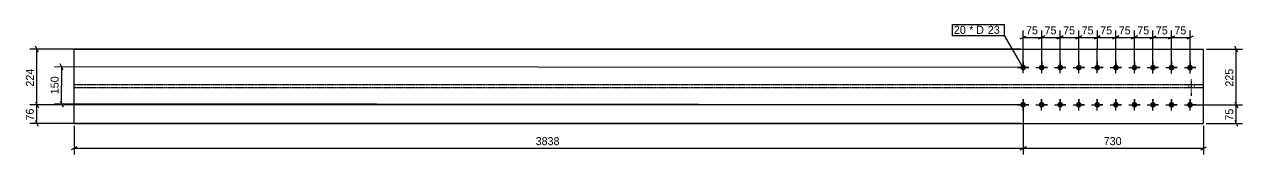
# Model space of a CAD drawing. Header units: millimetres. Extents: x 26 to 14827, y 32 to 1058.
# Drawn here: x 26 to 4952, y 32 to 557 of the extents above; entities that cross this region are included whole.
import ezdxf

# ---------------------------------------------------------------- set-up
doc = ezdxf.new("R2010")
doc.units = ezdxf.units.MM
doc.linetypes.add('DXK_LINE_DOT2', pattern=[3.9198, 1.9599, -1.9599])
doc.linetypes.add('DXK_LINE_DOT4', pattern=[0.9408, 0.4704, -0.4704])
doc.styles.add('Comic Sans MS', font='COMIC.TTF', dxfattribs={"height": 0.2})

msp = doc.modelspace()

# ---------------------------------------------------------------- hatches: boundary and pattern name
at = {"linetype": 'Continuous'}
for points in [[(4064.4, 394.6, -1), (4064.4, 371.6, -1)], [(4139.4, 394.6, -1), (4139.4, 371.6, -1)], [(4214.4, 394.5, -1), (4214.4, 371.5, -1)], [(4289.4, 394.4, -1), (4289.4, 371.4, -1)], [(4364.4, 394.4, -1), (4364.4, 371.4, -1)], [(4439.4, 394.3, -1), (4439.4, 371.3, -1)], [(4514.4, 394.3, -1), (4514.4, 371.3, -1)], [(4589.4, 394.2, -1), (4589.4, 371.2, -1)], [(4664.4, 394.2, -1), (4664.4, 371.2, -1)], [(4739.4, 394.1, -1), (4739.4, 371.1, -1)], [(4064.3, 244.6, -1), (4064.3, 221.6, -1)], [(4139.3, 244.6, -1), (4139.3, 221.6, -1)], [(4214.3, 244.5, -1), (4214.3, 221.5, -1)], [(4289.3, 244.4, -1), (4289.3, 221.4, -1)], [(4364.3, 244.4, -1), (4364.3, 221.4, -1)], [(4439.3, 244.3, -1), (4439.3, 221.3, -1)], [(4514.3, 244.3, -1), (4514.3, 221.3, -1)], [(4589.3, 244.2, -1), (4589.3, 221.2, -1)], [(4664.3, 244.2, -1), (4664.3, 221.2, -1)], [(4739.3, 244.1, -1), (4739.3, 221.1, -1)]]:
    msp.add_hatch(color=3, dxfattribs=at).paths.add_polyline_path(points)

# ---------------------------------------------------------------- linework, layer by layer
at = {"color": 8, "linetype": 'Continuous'}
for p, q in [((4052.5, 498.7), (4076.5, 510.7)), ((4064.4, 393.1), (4064.5, 533.1)), ((4127.5, 498.7), (4151.5, 510.6)), ((4139.4, 393.1), (4139.5, 533)), ((4202.5, 498.6), (4226.5, 510.6)), ((4214.4, 393), (4214.5, 533)), ((4277.5, 498.5), (4301.5, 510.5)), ((4289.4, 392.9), (4289.5, 532.9)), ((4352.5, 498.5), (4376.5, 510.5)), ((4364.4, 392.9), (4364.5, 532.9)), ((4427.5, 498.4), (4451.5, 510.4)), ((4439.4, 392.8), (4439.5, 532.8)), ((4502.5, 498.4), (4526.5, 510.4)), ((4514.4, 392.8), (4514.5, 532.8)), ((4577.5, 498.3), (4601.5, 510.3)), ((4589.4, 392.7), (4589.5, 532.7)), ((4652.5, 498.3), (4676.5, 510.2)), ((4664.4, 392.7), (4664.5, 532.6)), ((4664.5, 504.2), (4739.5, 504.2)), ((4751.5, 510.2), (4727.5, 498.2)), ((4739.4, 392.6), (4739.5, 532.6)), ((4054.3, 457.6), (48, 457.6)), ((82.4, 445.6), (70.4, 469.6)), ((76.4, 233.1), (76.4, 457.6)), ((4804.4, 457.6), (4952, 457.6)), ((4932.4, 445.6), (4920.4, 469.6)), ((4926.4, 232.6), (4926.4, 457.6)), ((182.5, 374), (170.5, 398)), ((4054.4, 383.1), (148.1, 386.1)), ((176.3, 236), (176.5, 386)), ((170.4, 248), (182.3, 224)), ((4054.3, 233.1), (48, 233.1)), ((4054.3, 233.1), (48, 233.1)), ((70.4, 245.1), (82.4, 221.1)), ((70.4, 245.1), (82.4, 221.1)), ((76.4, 157.6), (76.4, 233.1)), ((4054.3, 233.1), (147.9, 236.1)), ((4064.3, 223.1), (4064.3, 32)), ((4064.3, 223.1), (4064.3, 32)), ((4749.3, 232.6), (4952, 232.6)), ((4749.3, 232.6), (4952, 232.6)), ((4920.4, 244.6), (4932.4, 220.6)), ((4920.4, 244.6), (4932.4, 220.6)), ((4926.4, 157.6), (4926.4, 232.6)), ((4054.3, 157.6), (48, 157.6)), ((82.4, 145.6), (70.4, 169.6)), ((4804.4, 157.6), (4952, 157.6)), ((4932.4, 145.6), (4920.4, 169.6)), ((226.4, 147.6), (226.4, 32)), ((4794.4, 147.6), (4794.4, 32)), ((238.4, 63.6), (214.4, 51.6)), ((226.4, 57.6), (4064.3, 57.6)), ((4076.3, 63.6), (4052.3, 51.6)), ((4052.3, 51.6), (4076.3, 63.6)), ((4064.3, 57.6), (4794.4, 57.6)), ((4782.4, 51.6), (4806.4, 63.6))]:
    msp.add_line(p, q, dxfattribs=at)
at = {"color": 7, "linetype": 'Continuous'}
for p, q in [((226.4, 157.6), (226.4, 457.6)), ((226.4, 457.6), (4794.4, 457.6)), ((4794.4, 157.6), (4794.4, 457.6)), ((226.4, 157.6), (4794.4, 157.6))]:
    msp.add_line(p, q, dxfattribs=at)
at = {"color": 3, "linetype": 'Continuous'}
for p, q in [((4064.4, 360.1), (4064.4, 406.1)), ((4064.4, 406.1), (4064.4, 390.8)), ((4139.4, 360.1), (4139.4, 406.1)), ((4139.4, 406.1), (4139.4, 390.7)), ((4214.4, 360), (4214.4, 406)), ((4214.4, 406), (4214.4, 390.7)), ((4289.4, 359.9), (4289.4, 405.9)), ((4289.4, 405.9), (4289.4, 390.6)), ((4364.4, 359.9), (4364.4, 405.9)), ((4364.4, 405.9), (4364.4, 390.6)), ((4439.4, 359.8), (4439.4, 405.8)), ((4439.4, 405.8), (4439.4, 390.5)), ((4514.4, 359.8), (4514.4, 405.8)), ((4514.4, 405.8), (4514.4, 390.5)), ((4589.4, 359.7), (4589.4, 405.7)), ((4589.4, 405.7), (4589.4, 390.4)), ((4664.4, 359.7), (4664.4, 405.7)), ((4664.4, 405.7), (4664.4, 390.3)), ((4739.4, 359.6), (4739.4, 405.6)), ((4739.4, 405.6), (4739.4, 390.3)), ((4041.4, 383.1), (4087.4, 383.1)), ((4041.4, 383.1), (4056.7, 383.1)), ((4064.4, 360.1), (4064.4, 375.4)), ((4087.4, 383.1), (4072.1, 383.1)), ((4116.4, 383.1), (4162.4, 383)), ((4116.4, 383.1), (4131.7, 383.1)), ((4139.4, 360.1), (4139.4, 375.4)), ((4162.4, 383), (4147.1, 383)), ((4191.4, 383), (4237.4, 383)), ((4191.4, 383), (4206.7, 383)), ((4214.4, 360), (4214.4, 375.3)), ((4237.4, 383), (4222.1, 383)), ((4266.4, 383), (4312.4, 382.9)), ((4266.4, 383), (4281.7, 382.9)), ((4289.4, 359.9), (4289.4, 375.3)), ((4312.4, 382.9), (4297.1, 382.9)), ((4341.4, 382.9), (4387.4, 382.9)), ((4341.4, 382.9), (4356.7, 382.9)), ((4364.4, 359.9), (4364.4, 375.2)), ((4387.4, 382.9), (4372.1, 382.9)), ((4416.4, 382.8), (4462.4, 382.8)), ((4416.4, 382.8), (4431.7, 382.8)), ((4439.4, 359.8), (4439.4, 375.1)), ((4462.4, 382.8), (4447.1, 382.8)), ((4491.4, 382.8), (4537.4, 382.8)), ((4491.4, 382.8), (4506.7, 382.8)), ((4514.4, 359.8), (4514.4, 375.1)), ((4537.4, 382.8), (4522.1, 382.8)), ((4566.4, 382.7), (4612.4, 382.7)), ((4566.4, 382.7), (4581.7, 382.7)), ((4589.4, 359.7), (4589.4, 375)), ((4612.4, 382.7), (4597.1, 382.7)), ((4641.4, 382.7), (4687.4, 382.6)), ((4641.4, 382.7), (4656.7, 382.7)), ((4664.4, 359.7), (4664.4, 375)), ((4687.4, 382.6), (4672.1, 382.7)), ((4716.4, 382.6), (4762.4, 382.6)), ((4716.4, 382.6), (4731.7, 382.6)), ((4739.4, 359.6), (4739.4, 374.9)), ((4762.4, 382.6), (4747.1, 382.6)), ((4064.3, 210.1), (4064.3, 256.1)), ((4064.3, 256.1), (4064.3, 240.8)), ((4139.3, 210.1), (4139.3, 256.1)), ((4139.3, 256.1), (4139.3, 240.7)), ((4214.3, 210), (4214.3, 256)), ((4214.3, 256), (4214.3, 240.7)), ((4289.3, 209.9), (4289.3, 255.9)), ((4289.3, 255.9), (4289.3, 240.6)), ((4364.3, 209.9), (4364.3, 255.9)), ((4364.3, 255.9), (4364.3, 240.6)), ((4439.3, 209.8), (4439.3, 255.8)), ((4439.3, 255.8), (4439.3, 240.5)), ((4514.3, 209.8), (4514.3, 255.8)), ((4514.3, 255.8), (4514.3, 240.5)), ((4589.3, 209.7), (4589.3, 255.7)), ((4589.3, 255.7), (4589.3, 240.4)), ((4664.3, 209.7), (4664.3, 255.7)), ((4664.3, 255.7), (4664.3, 240.3)), ((4739.3, 209.6), (4739.3, 255.6)), ((4739.3, 255.6), (4739.3, 240.3)), ((4041.3, 233.1), (4087.3, 233.1)), ((4041.3, 233.1), (4056.6, 233.1)), ((4064.3, 210.1), (4064.3, 225.4)), ((4087.3, 233.1), (4072, 233.1)), ((4116.3, 233.1), (4162.3, 233)), ((4116.3, 233.1), (4131.6, 233.1)), ((4139.3, 210.1), (4139.3, 225.4)), ((4162.3, 233), (4147, 233)), ((4191.3, 233), (4237.3, 233)), ((4191.3, 233), (4206.6, 233)), ((4214.3, 210), (4214.3, 225.3)), ((4237.3, 233), (4222, 233)), ((4266.3, 233), (4312.3, 232.9)), ((4266.3, 233), (4281.6, 232.9)), ((4289.3, 209.9), (4289.3, 225.3)), ((4312.3, 232.9), (4297, 232.9)), ((4341.3, 232.9), (4387.3, 232.9)), ((4341.3, 232.9), (4356.6, 232.9)), ((4364.3, 209.9), (4364.3, 225.2)), ((4387.3, 232.9), (4372, 232.9)), ((4416.3, 232.8), (4462.3, 232.8)), ((4416.3, 232.8), (4431.6, 232.8)), ((4439.3, 209.8), (4439.3, 225.1)), ((4462.3, 232.8), (4447, 232.8)), ((4491.3, 232.8), (4537.3, 232.8)), ((4491.3, 232.8), (4506.6, 232.8)), ((4514.3, 209.8), (4514.3, 225.1)), ((4537.3, 232.8), (4522, 232.8)), ((4566.3, 232.7), (4612.3, 232.7)), ((4566.3, 232.7), (4581.6, 232.7)), ((4589.3, 209.7), (4589.3, 225)), ((4612.3, 232.7), (4597, 232.7)), ((4641.3, 232.7), (4687.3, 232.6)), ((4641.3, 232.7), (4656.6, 232.7)), ((4664.3, 209.7), (4664.3, 225)), ((4687.3, 232.6), (4672, 232.7)), ((4716.3, 232.6), (4762.3, 232.6)), ((4716.3, 232.6), (4731.6, 232.6)), ((4739.3, 209.6), (4739.3, 224.9)), ((4762.3, 232.6), (4747, 232.6))]:
    msp.add_line(p, q, dxfattribs=at)
at = {"color": 7, "linetype": 'DXK_LINE_DOT4'}
for p, q in [((4794.4, 313.4), (226.4, 313.4)), ((4794.4, 301.9), (226.4, 301.9))]:
    msp.add_line(p, q, dxfattribs=at)
at = {"color": 3, "linetype": 'DXK_LINE_DOT2'}
for p, q in [((4732.9, 313.4), (4732.9, 301.9)), ((4732.9, 313.4), (4732.9, 301.9)), ((4732.9, 313.4), (4732.9, 301.9)), ((4732.9, 313.4), (4732.9, 301.9)), ((4732.9, 313.4), (4732.9, 301.9)), ((4744.4, 336.6), (4744.4, 268.4)), ((4744.4, 336.6), (4744.4, 268.4)), ((4744.4, 336.6), (4744.4, 268.4)), ((4744.4, 336.6), (4744.4, 268.4)), ((4744.4, 336.6), (4744.4, 268.4)), ((4755.9, 313.4), (4755.9, 301.9)), ((4755.9, 313.4), (4755.9, 301.9)), ((4755.9, 313.4), (4755.9, 301.9)), ((4755.9, 313.4), (4755.9, 301.9)), ((4755.9, 313.4), (4755.9, 301.9))]:
    msp.add_line(p, q, dxfattribs=at)

# ---------------------------------------------------------------- wipeouts: each hides what was drawn before it
at = {"color": 0}
msp.add_wipeout([(3836.3, 519), (3836.3, 551), (3784.2, 551), (3784.2, 519)], dxfattribs=at)

# ---------------------------------------------------------------- next in the draw order: wipeouts: each hides what was drawn before it
for points in [[(3836.3, 519), (3836.3, 551), (3784.2, 551), (3784.2, 519)], [(4734.5, 510.2), (4734.5, 555), (4669.6, 555), (4669.6, 510.2)], [(70.4, 390.8), (25.6, 390.8), (25.6, 299.9), (70.4, 299.9)], [(170.4, 353.1), (125.6, 353.2), (125.6, 269), (170.4, 269)], [(4920.4, 390.6), (4875.6, 390.6), (4875.6, 299.6), (4920.4, 299.6)], [(70.4, 227.8), (25.6, 227.8), (25.6, 162.9), (70.4, 162.9)], [(4920.4, 227.6), (4875.6, 227.6), (4875.6, 162.6), (4920.4, 162.6)], [(2203.9, 63.6), (2203.9, 108.4), (2086.8, 108.4), (2086.8, 63.6)], [(4474.8, 63.6), (4474.8, 108.4), (4383.9, 108.4), (4383.9, 63.6)]]:
    msp.add_wipeout(points, dxfattribs=at)

# ---------------------------------------------------------------- next in the draw order: linework, layer by layer
at = {"color": 7, "linetype": 'Continuous'}
msp.add_line((3778.2, 513), (3778.2, 557), dxfattribs=at)
at = {"color": 8, "linetype": 'Continuous'}
for p, q in [((4589.5, 504.3), (4664.5, 504.2)), ((4676.5, 510.2), (4652.5, 498.3)), ((4664.4, 392.7), (4664.5, 532.6))]:
    msp.add_line(p, q, dxfattribs=at)

# ---------------------------------------------------------------- next in the draw order: texts
at = {"color": 3, "style": 'Comic Sans MS'}
for s, rotation, p in [('75', -0.0458, (4676, 516.6)), ('224', 90.0002, (64, 306.3)), ('150', 89.9544, (164, 275.4)), ('225', 90.0002, (4914, 306)), ('76', 90.0002, (64, 169.3)), ('75', 90.0002, (4914, 169))]:
    msp.add_text(s, height=32.38, rotation=rotation, dxfattribs=at).set_placement(p)
for s, p in [('3838', (2093.2, 70)), ('730', (4390.3, 70))]:
    msp.add_text(s, height=32.38, dxfattribs=at).set_placement(p)

# ---------------------------------------------------------------- next in the draw order: wipeouts: each hides what was drawn before it
at = {"color": 0}
msp.add_wipeout([(3912.1, 519), (3912.1, 551), (3845.9, 551), (3845.9, 519)], dxfattribs=at)

# ---------------------------------------------------------------- next in the draw order: wipeouts: each hides what was drawn before it
for points in [[(3912.1, 519), (3912.1, 551), (3845.9, 551), (3845.9, 519)], [(4659.5, 510.3), (4659.5, 555.1), (4594.6, 555.1), (4594.6, 510.3)]]:
    msp.add_wipeout(points, dxfattribs=at)

# ---------------------------------------------------------------- next in the draw order: linework, layer by layer
at = {"color": 8, "linetype": 'Continuous'}
for p, q in [((4514.5, 504.4), (4589.5, 504.3)), ((4601.5, 510.3), (4577.5, 498.3)), ((4589.4, 392.7), (4589.5, 532.7))]:
    msp.add_line(p, q, dxfattribs=at)

# ---------------------------------------------------------------- next in the draw order: texts
at = {"color": 3, "style": 'Comic Sans MS'}
msp.add_text('20', height=32.38, dxfattribs=at).set_placement((3784.2, 519))
msp.add_text('75', height=32.38, rotation=-0.0458, dxfattribs=at).set_placement((4601, 516.7))

# ---------------------------------------------------------------- next in the draw order: wipeouts: each hides what was drawn before it
at = {"color": 0}
msp.add_wipeout([(3973.8, 519), (3973.8, 551), (3921.7, 551), (3921.7, 519)], dxfattribs=at)

# ---------------------------------------------------------------- next in the draw order: wipeouts: each hides what was drawn before it
for points in [[(3973.8, 519), (3973.8, 551), (3921.7, 551), (3921.7, 519)], [(4584.5, 510.3), (4584.5, 555.1), (4519.6, 555.2), (4519.6, 510.4)]]:
    msp.add_wipeout(points, dxfattribs=at)

# ---------------------------------------------------------------- next in the draw order: linework, layer by layer
at = {"color": 7, "linetype": 'Continuous'}
for p, q in [((3778.2, 557), (3989.4, 557)), ((3989.4, 513), (3989.4, 557)), ((3778.2, 513), (3989.4, 513))]:
    msp.add_line(p, q, dxfattribs=at)
at = {"color": 8, "linetype": 'Continuous'}
for p, q in [((4439.5, 504.4), (4514.5, 504.4)), ((4526.5, 510.4), (4502.5, 498.4)), ((4514.4, 392.8), (4514.5, 532.8))]:
    msp.add_line(p, q, dxfattribs=at)

# ---------------------------------------------------------------- next in the draw order: texts
at = {"color": 3, "style": 'Comic Sans MS'}
for s, p in [('* D', (3845.9, 519)), ('23', (3921.7, 519))]:
    msp.add_text(s, height=32.38, dxfattribs=at).set_placement(p)
msp.add_text('75', height=32.38, rotation=-0.0458, dxfattribs=at).set_placement((4526, 516.8))

# ---------------------------------------------------------------- next in the draw order: wipeouts: each hides what was drawn before it
at = {"color": 0}
msp.add_wipeout([(4509.5, 510.4), (4509.5, 555.2), (4444.6, 555.2), (4444.6, 510.4)], dxfattribs=at)

# ---------------------------------------------------------------- next in the draw order: linework, layer by layer
at = {"color": 8, "linetype": 'Continuous'}
for p, q in [((4364.5, 504.5), (4439.5, 504.4)), ((4451.5, 510.4), (4427.5, 498.4)), ((4439.4, 392.8), (4439.5, 532.8))]:
    msp.add_line(p, q, dxfattribs=at)

# ---------------------------------------------------------------- next in the draw order: texts
at = {"color": 3, "style": 'Comic Sans MS'}
msp.add_text('75', height=32.38, rotation=-0.0458, dxfattribs=at).set_placement((4451, 516.8))

# ---------------------------------------------------------------- next in the draw order: wipeouts: each hides what was drawn before it
at = {"color": 0}
msp.add_wipeout([(4434.5, 510.4), (4434.5, 555.2), (4369.6, 555.3), (4369.6, 510.5)], dxfattribs=at)

# ---------------------------------------------------------------- next in the draw order: linework, layer by layer
at = {"color": 8, "linetype": 'Continuous'}
for p, q in [((4289.5, 504.5), (4364.5, 504.5)), ((4376.5, 510.5), (4352.5, 498.5)), ((4364.4, 392.9), (4364.5, 532.9))]:
    msp.add_line(p, q, dxfattribs=at)

# ---------------------------------------------------------------- next in the draw order: texts
at = {"color": 3, "style": 'Comic Sans MS'}
msp.add_text('75', height=32.38, rotation=-0.0458, dxfattribs=at).set_placement((4376, 516.9))

# ---------------------------------------------------------------- next in the draw order: wipeouts: each hides what was drawn before it
at = {"color": 0}
msp.add_wipeout([(4359.5, 510.5), (4359.5, 555.3), (4294.6, 555.3), (4294.6, 510.5)], dxfattribs=at)

# ---------------------------------------------------------------- next in the draw order: linework, layer by layer
at = {"color": 8, "linetype": 'Continuous'}
for p, q in [((4214.5, 504.6), (4289.5, 504.5)), ((4301.5, 510.5), (4277.5, 498.5)), ((4289.4, 392.9), (4289.5, 532.9))]:
    msp.add_line(p, q, dxfattribs=at)

# ---------------------------------------------------------------- next in the draw order: texts
at = {"color": 3, "style": 'Comic Sans MS'}
msp.add_text('75', height=32.38, rotation=-0.0458, dxfattribs=at).set_placement((4301, 516.9))

# ---------------------------------------------------------------- next in the draw order: wipeouts: each hides what was drawn before it
at = {"color": 0}
msp.add_wipeout([(4284.5, 510.5), (4284.5, 555.3), (4219.6, 555.4), (4219.6, 510.6)], dxfattribs=at)

# ---------------------------------------------------------------- next in the draw order: linework, layer by layer
at = {"color": 8, "linetype": 'Continuous'}
for p, q in [((4139.5, 504.6), (4214.5, 504.6)), ((4226.5, 510.6), (4202.5, 498.6)), ((4214.4, 393), (4214.5, 533))]:
    msp.add_line(p, q, dxfattribs=at)

# ---------------------------------------------------------------- next in the draw order: texts
at = {"color": 3, "style": 'Comic Sans MS'}
msp.add_text('75', height=32.38, rotation=-0.0458, dxfattribs=at).set_placement((4226, 517))

# ---------------------------------------------------------------- next in the draw order: wipeouts: each hides what was drawn before it
at = {"color": 0}
msp.add_wipeout([(4209.5, 510.6), (4209.5, 555.4), (4144.6, 555.4), (4144.6, 510.6)], dxfattribs=at)

# ---------------------------------------------------------------- next in the draw order: linework, layer by layer
at = {"color": 8, "linetype": 'Continuous'}
for p, q in [((4064.5, 504.7), (4139.5, 504.6)), ((4151.5, 510.6), (4127.5, 498.7)), ((4139.4, 393.1), (4139.5, 533))]:
    msp.add_line(p, q, dxfattribs=at)

# ---------------------------------------------------------------- next in the draw order: texts
at = {"color": 3, "style": 'Comic Sans MS'}
msp.add_text('75', height=32.38, rotation=-0.0458, dxfattribs=at).set_placement((4151, 517))

# ---------------------------------------------------------------- next in the draw order: wipeouts: each hides what was drawn before it
at = {"color": 0}
msp.add_wipeout([(4134.5, 510.6), (4134.5, 555.4), (4069.6, 555.5), (4069.6, 510.7)], dxfattribs=at)

# ---------------------------------------------------------------- next in the draw order: linework, layer by layer
at = {"color": 7, "linetype": 'Continuous'}
msp.add_line((4064.4, 383.1), (3989.4, 513), dxfattribs=at)

# ---------------------------------------------------------------- next in the draw order: texts
at = {"color": 3, "style": 'Comic Sans MS'}
msp.add_text('75', height=32.38, rotation=-0.0458, dxfattribs=at).set_placement((4076, 517.1))

doc.saveas('drawing.dxf')
